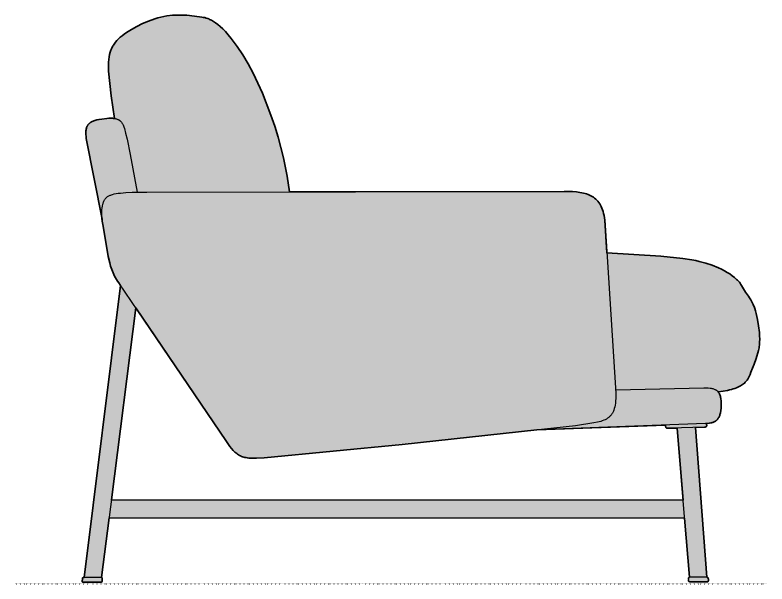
# Model space of a CAD drawing. Header units: millimetres. Extents: x 0 to 2367, y -1308 to 779.
# Drawn here: x 1337 to 2367, y 0 to 779 of the extents above; entities that cross this region are included whole.
import ezdxf

# ---------------------------------------------------------------- set-up
doc = ezdxf.new("R2010")
doc.units = ezdxf.units.MM
doc.linetypes.add('Dots', pattern=[1, 0, -1])
doc.layers.add('Blocks', color=7, linetype='Continuous')
doc.layers.add('Blocks$Fill', color=7, linetype='Continuous', true_color=0xffffff)
for name, color, linetype, lineweight, true_color in [('Blocks$Inner', 7, 'Continuous', 25, 0x007f00), ('Blocks$Outline', 7, 'Continuous', 35, 0xff3f3f), ('Groud', 7, 'Dots', 25, 0x243775)]:
    doc.layers.add(name, color=color, linetype=linetype, lineweight=lineweight, true_color=true_color)

# ---------------------------------------------------------------- blocks, each defined once
blk = doc.blocks.new('Lissoni Lounge Chair Side')
at = {"layer": 'Blocks$Fill'}
h = blk.add_hatch(color=256, dxfattribs=at)
h.paths.add_polyline_path([(810.3, 453.4), (884.1, 448.8), (914.2, 445.7), (926.7, 443.9), (932, 442.9), (936.9, 441.8), (945.9, 439.3), (954.7, 436.4), (963.3, 432.9), (967.4, 431), (971.4, 428.9), (975.2, 426.8), (978.7, 424.6), (982.1, 422.2), (985.2, 419.7), (988.1, 417.2), (989.4, 415.9), (990.6, 414.5), (991.8, 413.2), (992.9, 411.8), (993.9, 410.3), (994.8, 408.9), (1000.4, 399.8), (1004.3, 394.1), (1005.9, 391.8), (1007.5, 389.2), (1009.1, 386.3), (1010.9, 382.6), (1011.4, 381.5), (1011.9, 380.2), (1012.9, 377.4), (1013.9, 374.1), (1014.9, 370.5), (1016.7, 362.4), (1018.2, 353.5), (1019.3, 344.3), (1019.6, 339.8), (1019.7, 335.3), (1019.6, 331.1), (1019.4, 327), (1019.1, 325.1), (1018.9, 323.2), (1018.5, 321.4), (1018.1, 319.7), (1014.9, 308.8), (1012.1, 301.1), (1007.6, 290.1), (1006.5, 287), (1005.8, 285.2), (1005, 283.3), (1004.5, 282.3), (1003.9, 281.3), (1003.3, 280.3), (1002.6, 279.3), (1001.8, 278.3), (1000.9, 277.2), (999.9, 276.2), (998.8, 275.2), (997.6, 274.2), (996.3, 273.2), (994.9, 272.2), (993.4, 271.3), (991.7, 270.4), (989.9, 269.5), (987.9, 268.6), (985.8, 267.8), (983.5, 267.1), (981.1, 266.3), (978.5, 265.7), (975.7, 265.1), (969.5, 264.1), (962.6, 263.3), (962.7, 263.2), (963, 262.8), (963.3, 262.4), (963.6, 262), (963.9, 261.6), (964.2, 261.1), (964.4, 260.7), (964.7, 260.2), (965.1, 259.2), (965.5, 258.1), (965.9, 256.9), (966.2, 255.6), (966.4, 254.3), (966.6, 252.9), (966.8, 251.3), (966.9, 248.1), (966.9, 244.4), (966.7, 240.7), (966.4, 237.4), (965.9, 234.5), (965.6, 233.2), (965.3, 232), (964.9, 230.8), (964.5, 229.7), (964, 228.7), (963.5, 227.8), (963, 226.9), (962.5, 226.1), (962.2, 225.7), (961.8, 225.3), (961.5, 225), (961.2, 224.7), (960.9, 224.3), (960.5, 224), (960.2, 223.7), (959.8, 223.5), (959.1, 223), (958.3, 222.5), (957.4, 222.1), (956.6, 221.7), (955.6, 221.3), (954.7, 221), (953.7, 220.8), (952.7, 220.5), (950.5, 220.1), (948.1, 219.8), (946.7, 219.7), (947, 218.3), (947, 217.9), (947.1, 217.5), (947.1, 217.2), (947.1, 217), (947.1, 216.8), (947.1, 216.7), (947, 216.5), (947, 216.4), (947, 216.3), (946.9, 216.2), (946.9, 216.1), (946.9, 216.1), (946.8, 216), (946.8, 215.9), (946.8, 215.8), (946.7, 215.7), (946.7, 215.7), (946.6, 215.6), (946.5, 215.5), (946.5, 215.5), (946.4, 215.4), (946.3, 215.4), (946.2, 215.3), (946.2, 215.2), (946.1, 215.2), (946, 215.1), (945.9, 215.1), (945.8, 215), (945.7, 215), (945.5, 215), (945.4, 214.9), (945.2, 214.9), (944.9, 214.8), (944.6, 214.8), (944.2, 214.8), (943.9, 214.8), (931.8, 214.4), (947.4, 9.2), (947.8, 9.1), (947.9, 9), (948.1, 9), (948.3, 8.9), (948.4, 8.8), (948.5, 8.7), (948.6, 8.7), (948.7, 8.6), (948.8, 8.5), (948.8, 8.5), (948.9, 8.4), (948.9, 8.4), (948.9, 8.4), (949, 8.3), (949, 8.3), (949, 8.2), (949.1, 8.2), (949.1, 8.1), (949.1, 8.1), (949.2, 8), (949.2, 8), (949.2, 7.9), (949.2, 7.8), (949.3, 7.7), (949.3, 7.5), (949.3, 7.4), (949.3, 7.3), (949.3, 7.1), (949.4, 6.8), (949.4, 5.3), (949.4, 4.5), (949.3, 4.1), (949.3, 4), (949.3, 3.9), (949.3, 3.8), (949.3, 3.7), (949.2, 3.7), (949.2, 3.6), (949.2, 3.6), (949.2, 3.6), (949.2, 3.5), (949.1, 3.5), (949.1, 3.5), (949.1, 3.4), (949.1, 3.4), (949.1, 3.4), (949, 3.4), (949, 3.4), (949, 3.3), (948.9, 3.3), (948.9, 3.2), (948.8, 3.2), (948.8, 3.2), (948.7, 3.2), (948.7, 3.1), (948.6, 3.1), (948.5, 3.1), (948.5, 3.1), (948.3, 3), (948.1, 3), (947.9, 2.9), (947.7, 2.9), (947.2, 2.9), (944.3, 2.9), (925.2, 2.9), (924.8, 2.9), (924.3, 2.9), (924.1, 2.9), (924, 3), (923.8, 3), (923.6, 3.1), (923.5, 3.1), (923.3, 3.2), (923.2, 3.2), (923, 3.3), (923, 3.3), (922.9, 3.4), (922.9, 3.4), (922.8, 3.5), (922.7, 3.5), (922.7, 3.6), (922.6, 3.6), (922.6, 3.7), (922.6, 3.7), (922.5, 3.8), (922.5, 3.8), (922.4, 3.9), (922.4, 3.9), (922.4, 4), (922.3, 4.1), (922.2, 4.2), (922.2, 4.4), (922.1, 4.5), (922.1, 4.7), (922.1, 4.8), (922, 5), (922, 5.1), (922, 5.3), (922, 5.7), (921.9, 6), (922, 6.4), (922, 6.7), (922, 7.1), (922.1, 7.3), (922.1, 7.5), (922.1, 7.6), (922.2, 7.7), (922.2, 7.8), (922.3, 7.9), (922.3, 8), (922.4, 8.1), (922.4, 8.2), (922.5, 8.3), (922.5, 8.4), (922.6, 8.4), (922.7, 8.5), (922.7, 8.6), (922.8, 8.7), (922.9, 8.8), (923.1, 8.9), (923.2, 9), (923.5, 9.2), (916.9, 90.1), (128.8, 90.7), (118.4, 8.8), (118.5, 8.8), (118.6, 8.8), (118.7, 8.8), (118.7, 8.7), (118.8, 8.7), (118.8, 8.7), (118.9, 8.7), (118.9, 8.7), (119, 8.7), (119, 8.7), (119, 8.6), (119.1, 8.6), (119.1, 8.6), (119.2, 8.6), (119.2, 8.5), (119.2, 8.5), (119.2, 8.5), (119.3, 8.4), (119.3, 8.4), (119.3, 8.4), (119.3, 8.3), (119.4, 8.3), (119.4, 8.3), (119.4, 8.2), (119.4, 8.2), (119.4, 8.1), (119.4, 8), (119.5, 8), (119.5, 7.8), (119.5, 7.7), (119.5, 7.5), (119.5, 7), (119.5, 4.3), (119.4, 4), (119.4, 3.9), (119.4, 3.7), (119.4, 3.6), (119.3, 3.5), (119.3, 3.4), (119.3, 3.3), (119.2, 3.3), (119.2, 3.2), (119.2, 3.2), (119.1, 3.1), (119.1, 3.1), (119.1, 3), (119, 3), (119, 2.9), (118.9, 2.9), (118.9, 2.8), (118.8, 2.8), (118.8, 2.8), (118.7, 2.7), (118.7, 2.7), (118.6, 2.7), (118.6, 2.6), (118.5, 2.6), (118.4, 2.6), (118.4, 2.5), (118.2, 2.5), (118, 2.5), (117.9, 2.4), (117.7, 2.4), (117.5, 2.4), (117.2, 2.4), (117, 2.4), (94, 2.4), (93.6, 2.4), (93.2, 2.4), (93.1, 2.4), (92.9, 2.5), (92.8, 2.5), (92.8, 2.5), (92.7, 2.6), (92.6, 2.6), (92.6, 2.6), (92.5, 2.6), (92.5, 2.7), (92.4, 2.7), (92.4, 2.7), (92.4, 2.7), (92.3, 2.8), (92.3, 2.8), (92.3, 2.9), (92.2, 2.9), (92.2, 2.9), (92.2, 3), (92.2, 3), (92.1, 3.1), (92.1, 3.1), (92.1, 3.2), (92.1, 3.2), (92.1, 3.3), (92.1, 3.4), (92, 3.5), (92, 3.6), (92, 3.8), (92, 3.9), (92, 4.3), (92.1, 4.6), (92.3, 7.5), (92.4, 7.8), (92.4, 7.9), (92.4, 8), (92.5, 8), (92.5, 8.1), (92.5, 8.1), (92.5, 8.2), (92.5, 8.2), (92.6, 8.3), (92.6, 8.3), (92.6, 8.3), (92.6, 8.4), (92.7, 8.4), (92.7, 8.4), (92.7, 8.5), (92.8, 8.5), (92.8, 8.5), (92.9, 8.6), (92.9, 8.6), (93, 8.6), (93, 8.6), (93.1, 8.6), (93.1, 8.7), (93.2, 8.7), (93.4, 8.7), (93.5, 8.7), (93.7, 8.7), (94, 8.8), (94.5, 8.8), (144.5, 408.8), (140.5, 414.7), (139, 417), (136.4, 421.6), (134.3, 426.1), (132.4, 430.7), (130.9, 435.1), (129.6, 439.6), (127.6, 448.4), (120.6, 490.1), (119.4, 497.1), (119.2, 499.6), (97.5, 609.9), (97.2, 612.9), (96.9, 615.7), (96.9, 618.3), (97, 619.6), (97.1, 620.8), (97.2, 621.9), (97.4, 623), (97.7, 624.1), (98, 625.1), (98.4, 626.1), (98.6, 626.5), (98.8, 627), (99.1, 627.4), (99.3, 627.9), (99.6, 628.3), (99.9, 628.7), (100.2, 629.1), (100.5, 629.5), (100.8, 629.9), (101.2, 630.2), (101.6, 630.6), (101.9, 631), (102.3, 631.3), (102.8, 631.6), (103.7, 632.3), (104.6, 632.9), (105.7, 633.4), (106.8, 634), (108, 634.4), (109.3, 634.9), (110.6, 635.3), (112.1, 635.7), (115.2, 636.3), (118.7, 636.8), (125.5, 637.6), (128.5, 637.8), (131.2, 637.9), (133.7, 637.8), (134.9, 637.7), (136, 637.6), (136.2, 637.6), (131.7, 668.6), (128.2, 702.2), (128, 706.6), (127.9, 710.7), (128.1, 714.6), (128.4, 718.3), (128.8, 721.8), (129.5, 725.1), (130.3, 728.3), (130.8, 729.8), (131.4, 731.3), (132, 732.7), (132.6, 734.1), (133.3, 735.5), (134, 736.8), (134.8, 738.1), (135.6, 739.4), (136.5, 740.6), (137.4, 741.9), (139.4, 744.2), (141.7, 746.5), (144.1, 748.8), (146.7, 750.9), (149.5, 753.1), (152.6, 755.2), (159.4, 759.5), (166.8, 763.6), (174.7, 767.4), (183, 770.9), (191.4, 773.9), (195.6, 775.2), (199.7, 776.3), (203.8, 777.2), (207.9, 777.9), (215.6, 778.8), (222.7, 779.2), (229.2, 779.2), (235.1, 778.8), (252.6, 776.6), (256, 776.2), (257.8, 775.9), (259.8, 775.6), (261.9, 775), (264.1, 774.3), (265.3, 773.8), (266.5, 773.3), (267.7, 772.7), (269, 772.1), (271.7, 770.5), (274.6, 768.6), (277.7, 766.3), (280.9, 763.5), (284.4, 760.2), (288.1, 756.5), (292, 752.1), (296.1, 747.2), (304.3, 736.3), (311.9, 724.7), (319.2, 712.5), (326, 699.6), (338.7, 672), (350.5, 642.1), (355.8, 626.8), (360.4, 611.9), (367.5, 583.7), (372.5, 558.4), (375.8, 537), (763.4, 537.4), (768.6, 537), (773.6, 536.3), (776, 535.9), (778.2, 535.4), (780.5, 534.9), (782.6, 534.2), (784.6, 533.5), (786.6, 532.7), (788.5, 531.8), (790.3, 530.8), (792, 529.7), (793.7, 528.5), (795.2, 527.2), (796.7, 525.8), (798.1, 524.2), (799.4, 522.6), (800.6, 520.8), (801.7, 518.9), (802.7, 516.9), (803.7, 514.7), (804.5, 512.3), (805.3, 509.9), (806, 507.2), (806.5, 504.5), (807, 501.5), (807.4, 498.4)], flags=0)
h.paths.add_polyline_path([(714.5, 211), (341.3, 172.9), (330.7, 172.2), (326.1, 172.1), (322, 172.3), (320.1, 172.5), (318.2, 172.7), (316.5, 173), (314.8, 173.4), (313.2, 173.8), (311.7, 174.3), (310.2, 174.8), (308.8, 175.4), (307.4, 176.1), (306.1, 176.8), (304.8, 177.7), (303.6, 178.5), (302.4, 179.5), (301.2, 180.5), (300, 181.6), (298.9, 182.8), (296.6, 185.4), (294.3, 188.4), (289.5, 195.2), (165.4, 378.1), (131.9, 115), (914.9, 114.7), (906.8, 213.6), (893.9, 213.2), (893.4, 213.3), (893.1, 213.3), (892.9, 213.3), (892.7, 213.4), (892.5, 213.4), (892.4, 213.5), (892.3, 213.5), (892.2, 213.5), (892.1, 213.6), (892, 213.6), (891.9, 213.7), (891.9, 213.7), (891.8, 213.8), (891.7, 213.8), (891.6, 213.9), (891.6, 214), (891.5, 214), (891.5, 214.1), (891.4, 214.2), (891.3, 214.3), (891.3, 214.4), (891.2, 214.5), (891.2, 214.5), (891.1, 214.7), (891.1, 214.8), (891, 215), (891, 215.2), (890.9, 215.5), (890.9, 215.8), (890.8, 216.2), (890.8, 216.5), (890.8, 217.5)], flags=0)
at = {"layer": 'Blocks$Inner'}
for p, q in [((119.2, 499.6), (97.5, 609.9)), ((157.6, 588.2), (167.1, 536.4)), ((810.3, 453.4), (884.1, 448.8)), ((890.8, 216.5), (890.8, 217.5)), ((946.7, 219.7), (946.9, 218.8)), ((923.5, 9.2), (906.8, 213.6))]:
    blk.add_line(p, q, dxfattribs=at)
for points in [[(136.2, 637.6), (131.7, 668.6), (128.2, 702.2), (128, 706.6), (127.9, 710.7), (128.1, 714.6), (128.4, 718.3), (128.8, 721.8), (129.5, 725.1), (130.3, 728.3), (130.8, 729.8), (131.4, 731.3), (132, 732.7), (132.6, 734.1), (133.3, 735.5), (134, 736.8), (134.8, 738.1), (135.6, 739.4), (136.5, 740.6), (137.4, 741.9), (139.4, 744.2), (141.7, 746.5), (144.1, 748.8), (146.7, 750.9), (149.5, 753.1), (152.6, 755.2), (159.4, 759.5), (166.8, 763.6), (174.7, 767.4), (183, 770.9), (191.4, 773.9), (195.6, 775.2), (199.7, 776.3), (203.8, 777.2), (207.9, 777.9), (215.6, 778.8), (222.7, 779.2), (229.2, 779.2), (235.1, 778.8), (252.6, 776.6), (256, 776.2), (257.8, 775.9), (259.8, 775.6), (261.9, 775), (264.1, 774.3), (265.3, 773.8), (266.5, 773.3), (267.7, 772.7), (269, 772.1), (271.7, 770.5), (274.6, 768.6), (277.7, 766.3), (280.9, 763.5), (284.4, 760.2), (288.1, 756.5), (292, 752.1), (296.1, 747.2), (304.3, 736.3), (311.9, 724.7), (319.2, 712.5), (326, 699.6), (338.7, 672), (350.5, 642.1), (355.8, 626.8), (360.4, 611.9), (367.5, 583.7), (372.5, 558.4), (375.8, 537)], [(97.5, 609.9), (97.2, 612.9), (96.9, 615.7), (96.9, 618.3), (97, 619.6), (97.1, 620.8), (97.2, 621.9), (97.4, 623), (97.7, 624.1), (98, 625.1), (98.4, 626.1), (98.6, 626.5), (98.8, 627), (99.1, 627.4), (99.3, 627.9), (99.6, 628.3), (99.9, 628.7), (100.2, 629.1), (100.5, 629.5), (100.8, 629.9), (101.2, 630.2), (101.6, 630.6), (101.9, 631), (102.3, 631.3), (102.8, 631.6), (103.7, 632.3), (104.6, 632.9), (105.7, 633.4), (106.8, 634), (108, 634.4), (109.3, 634.9), (110.6, 635.3), (112.1, 635.7), (115.2, 636.3), (118.7, 636.8), (125.5, 637.6), (128.5, 637.8), (131.2, 637.9), (133.7, 637.8), (134.9, 637.7), (136, 637.6), (137.1, 637.4), (138.1, 637.2), (139, 637), (139.9, 636.7), (140.8, 636.3), (141.2, 636.1), (141.6, 635.9), (142, 635.7), (142.4, 635.5), (142.8, 635.2), (143.2, 634.9), (143.5, 634.7), (143.9, 634.4), (144.2, 634.1), (144.6, 633.7), (144.9, 633.4), (145.2, 633), (145.8, 632.3), (146.4, 631.4), (146.9, 630.6), (147.5, 629.6), (148, 628.6), (148.4, 627.5), (148.9, 626.3), (149.7, 623.7), (151.5, 617.2), (153.4, 609), (157.6, 588.2)], [(884.1, 448.8), (914.2, 445.7), (926.7, 443.9), (932, 442.9), (936.9, 441.8), (945.9, 439.3), (954.7, 436.4), (963.3, 432.9), (967.4, 431), (971.4, 428.9), (975.2, 426.8), (978.7, 424.6), (982.1, 422.2), (985.2, 419.7), (988.1, 417.2), (989.4, 415.9), (990.6, 414.5), (991.8, 413.2), (992.9, 411.8), (993.9, 410.3), (994.8, 408.9), (1000.4, 399.8), (1004.3, 394.1), (1005.9, 391.8), (1007.5, 389.2), (1009.1, 386.3), (1010.9, 382.6), (1011.4, 381.5), (1011.9, 380.2), (1012.9, 377.4), (1013.9, 374.1), (1014.9, 370.5), (1016.7, 362.4), (1018.2, 353.5), (1019.3, 344.3), (1019.6, 339.8), (1019.7, 335.3), (1019.6, 331.1), (1019.4, 327), (1019.1, 325.1), (1018.9, 323.2), (1018.5, 321.4), (1018.1, 319.7), (1014.9, 308.8), (1012.1, 301.1), (1007.6, 290.1), (1006.5, 287), (1005.8, 285.2), (1005, 283.3), (1004.5, 282.3), (1003.9, 281.3), (1003.3, 280.3), (1002.6, 279.3), (1001.8, 278.3), (1000.9, 277.2), (999.9, 276.2), (998.8, 275.2), (997.6, 274.2), (996.3, 273.2), (994.9, 272.2), (993.4, 271.3), (991.7, 270.4), (989.9, 269.5), (987.9, 268.6), (985.8, 267.8), (983.5, 267.1), (981.1, 266.3), (978.5, 265.7), (975.7, 265.1), (969.5, 264.1), (962.6, 263.3)], [(165.4, 378.3), (118.4, 8.8), (94.5, 8.8), (144.5, 408.9)], [(822.8, 266.1), (943.4, 268.5), (946.5, 268.5), (949.3, 268.4), (951.9, 268.1), (953.1, 268), (954.2, 267.7), (955.3, 267.5), (956.4, 267.2), (957.4, 266.8), (958.4, 266.4), (958.8, 266.2), (959.3, 266), (959.7, 265.7), (960.1, 265.4), (960.5, 265.2), (960.9, 264.9), (961.3, 264.6), (961.7, 264.3), (962, 263.9), (962.4, 263.6), (962.7, 263.2), (963, 262.8), (963.3, 262.4), (963.6, 262), (963.9, 261.6), (964.2, 261.1), (964.4, 260.7), (964.7, 260.2), (965.1, 259.2), (965.5, 258.1), (965.9, 256.9), (966.2, 255.6), (966.4, 254.3), (966.6, 252.9), (966.8, 251.3), (966.9, 248.1), (966.9, 244.4), (966.7, 240.7), (966.4, 237.4), (965.9, 234.5), (965.6, 233.2), (965.3, 232), (964.9, 230.8), (964.5, 229.7), (964, 228.7), (963.5, 227.8), (963, 226.9), (962.5, 226.1), (962.2, 225.7), (961.8, 225.3), (961.5, 225), (961.2, 224.7), (960.9, 224.3), (960.5, 224), (960.2, 223.7), (959.8, 223.5), (959.1, 223), (958.3, 222.5), (957.4, 222.1), (956.6, 221.7), (955.6, 221.3), (954.7, 221), (953.7, 220.8), (952.7, 220.5), (950.5, 220.1), (948.1, 219.8), (945.6, 219.6), (714.5, 211)], [(946.9, 218.8), (947, 218.3), (947, 217.9), (947.1, 217.5), (947.1, 217.2), (947.1, 217), (947.1, 216.8), (947.1, 216.7), (947, 216.5), (947, 216.4), (947, 216.3), (946.9, 216.2), (946.9, 216.1), (946.9, 216.1), (946.8, 216), (946.8, 215.9), (946.8, 215.8), (946.7, 215.7), (946.7, 215.7), (946.6, 215.6), (946.5, 215.5), (946.5, 215.5), (946.4, 215.4), (946.3, 215.4), (946.2, 215.3), (946.2, 215.2), (946.1, 215.2), (946, 215.1), (945.9, 215.1), (945.8, 215), (945.7, 215), (945.5, 215), (945.4, 214.9), (945.2, 214.9), (944.9, 214.8), (944.6, 214.8), (944.2, 214.8), (943.9, 214.8), (896.7, 213.2), (893.9, 213.2), (893.4, 213.3), (893.1, 213.3), (892.9, 213.3), (892.7, 213.4), (892.5, 213.4), (892.4, 213.5), (892.3, 213.5), (892.2, 213.5), (892.1, 213.6), (892, 213.6), (891.9, 213.7), (891.9, 213.7), (891.8, 213.8), (891.7, 213.8), (891.6, 213.9), (891.6, 214), (891.5, 214), (891.5, 214.1), (891.4, 214.2), (891.3, 214.3), (891.3, 214.4), (891.2, 214.5), (891.2, 214.5), (891.1, 214.7), (891.1, 214.8), (891, 215), (891, 215.2), (890.9, 215.5), (890.9, 215.8), (890.8, 216.2), (890.8, 216.5)], [(931.8, 214.4), (947.4, 9.2), (923.5, 9.2)], [(131.9, 115), (914.9, 114.7)], [(916.9, 90.1), (128.8, 90.7)], [(118.4, 8.8), (118.5, 8.8), (118.6, 8.8), (118.7, 8.8), (118.7, 8.7), (118.8, 8.7), (118.8, 8.7), (118.9, 8.7), (118.9, 8.7), (119, 8.7), (119, 8.7), (119, 8.6), (119.1, 8.6), (119.1, 8.6), (119.2, 8.6), (119.2, 8.5), (119.2, 8.5), (119.2, 8.5), (119.3, 8.4), (119.3, 8.4), (119.3, 8.4), (119.3, 8.3), (119.4, 8.3), (119.4, 8.3), (119.4, 8.2), (119.4, 8.2), (119.4, 8.1), (119.4, 8), (119.5, 8), (119.5, 7.8), (119.5, 7.7), (119.5, 7.5), (119.5, 7), (119.5, 5.6), (119.5, 4.3), (119.4, 4), (119.4, 3.9), (119.4, 3.7), (119.4, 3.6), (119.3, 3.5), (119.3, 3.4), (119.3, 3.3), (119.2, 3.3), (119.2, 3.2), (119.2, 3.2), (119.1, 3.1), (119.1, 3.1), (119.1, 3), (119, 3), (119, 2.9), (118.9, 2.9), (118.9, 2.8), (118.8, 2.8), (118.8, 2.8), (118.7, 2.7), (118.7, 2.7), (118.6, 2.7), (118.6, 2.6), (118.5, 2.6), (118.4, 2.6), (118.4, 2.5), (118.2, 2.5), (118, 2.5), (117.9, 2.4), (117.7, 2.4), (117.5, 2.4), (117.2, 2.4), (117, 2.4), (94.5, 2.4), (94, 2.4), (93.6, 2.4), (93.2, 2.4), (93.1, 2.4), (92.9, 2.5), (92.8, 2.5), (92.8, 2.5), (92.7, 2.6), (92.6, 2.6), (92.6, 2.6), (92.5, 2.6), (92.5, 2.7), (92.4, 2.7), (92.4, 2.7), (92.4, 2.7), (92.3, 2.8), (92.3, 2.8), (92.3, 2.9), (92.2, 2.9), (92.2, 2.9), (92.2, 3), (92.2, 3), (92.1, 3.1), (92.1, 3.1), (92.1, 3.2), (92.1, 3.2), (92.1, 3.3), (92.1, 3.4), (92, 3.5), (92, 3.6), (92, 3.8), (92, 3.9), (92, 4.3), (92.1, 4.6), (92.2, 5.6), (92.3, 7.2), (92.3, 7.5), (92.4, 7.8), (92.4, 7.9), (92.4, 8), (92.5, 8), (92.5, 8.1), (92.5, 8.1), (92.5, 8.2), (92.5, 8.2), (92.6, 8.3), (92.6, 8.3), (92.6, 8.3), (92.6, 8.4), (92.7, 8.4), (92.7, 8.4), (92.7, 8.5), (92.8, 8.5), (92.8, 8.5), (92.9, 8.6), (92.9, 8.6), (93, 8.6), (93, 8.6), (93.1, 8.6), (93.1, 8.7), (93.2, 8.7), (93.4, 8.7), (93.5, 8.7), (93.7, 8.7), (94, 8.8), (94.5, 8.8)], [(947.4, 9.2), (947.8, 9.1), (947.9, 9), (948.1, 9), (948.3, 8.9), (948.4, 8.8), (948.5, 8.7), (948.6, 8.7), (948.7, 8.6), (948.8, 8.5), (948.8, 8.5), (948.9, 8.4), (948.9, 8.4), (948.9, 8.4), (949, 8.3), (949, 8.3), (949, 8.2), (949.1, 8.2), (949.1, 8.1), (949.1, 8.1), (949.2, 8), (949.2, 8), (949.2, 7.9), (949.2, 7.8), (949.3, 7.7), (949.3, 7.5), (949.3, 7.4), (949.3, 7.3), (949.3, 7.1), (949.4, 6.8), (949.4, 5.3), (949.4, 4.5), (949.3, 4.1), (949.3, 4), (949.3, 3.9), (949.3, 3.8), (949.3, 3.7), (949.2, 3.7), (949.2, 3.6), (949.2, 3.6), (949.2, 3.6), (949.2, 3.5), (949.1, 3.5), (949.1, 3.5), (949.1, 3.4), (949.1, 3.4), (949.1, 3.4), (949, 3.4), (949, 3.4), (949, 3.3), (948.9, 3.3), (948.9, 3.2), (948.8, 3.2), (948.8, 3.2), (948.7, 3.2), (948.7, 3.1), (948.6, 3.1), (948.5, 3.1), (948.5, 3.1), (948.3, 3), (948.1, 3), (947.9, 2.9), (947.7, 2.9), (947.2, 2.9), (944.3, 2.9), (925.2, 2.9), (924.8, 2.9), (924.3, 2.9), (924.1, 2.9), (924, 3), (923.8, 3), (923.6, 3.1), (923.5, 3.1), (923.3, 3.2), (923.2, 3.2), (923, 3.3), (923, 3.3), (922.9, 3.4), (922.9, 3.4), (922.8, 3.5), (922.7, 3.5), (922.7, 3.6), (922.6, 3.6), (922.6, 3.7), (922.6, 3.7), (922.5, 3.8), (922.5, 3.8), (922.4, 3.9), (922.4, 3.9), (922.4, 4), (922.3, 4.1), (922.2, 4.2), (922.2, 4.4), (922.1, 4.5), (922.1, 4.7), (922.1, 4.8), (922, 5), (922, 5.1), (922, 5.3), (922, 5.7), (921.9, 6), (922, 6.4), (922, 6.7), (922, 7.1), (922.1, 7.3), (922.1, 7.5), (922.1, 7.6), (922.2, 7.7), (922.2, 7.8), (922.3, 7.9), (922.3, 8), (922.4, 8.1), (922.4, 8.2), (922.5, 8.3), (922.5, 8.4), (922.6, 8.4), (922.7, 8.5), (922.7, 8.6), (922.8, 8.7), (922.9, 8.8), (923.1, 8.9), (923.2, 9), (923.5, 9.2)]]:
    blk.add_lwpolyline(points, dxfattribs=at)
blk.add_lwpolyline([(120.6, 490.1), (119.4, 497.1), (119.1, 500.4), (118.8, 503.7), (118.7, 506.7), (118.8, 509.7), (118.9, 512.5), (119.2, 515.1), (119.6, 517.6), (120.2, 520), (120.5, 521.1), (120.8, 522.1), (121.2, 523.1), (121.6, 524.1), (122.1, 525), (122.5, 525.9), (123, 526.7), (123.6, 527.4), (124.2, 528.2), (124.8, 528.8), (125.4, 529.4), (125.7, 529.7), (126.1, 530), (126.8, 530.5), (127.5, 531), (128.3, 531.5), (129.2, 531.9), (130.2, 532.3), (131.2, 532.7), (132.2, 533.1), (133.4, 533.4), (135.8, 534.1), (138.5, 534.6), (141.4, 535.1), (144.6, 535.4), (151.9, 536), (160.3, 536.4), (180.7, 536.6), (751.9, 537.7), (763.4, 537.4), (768.6, 537), (773.6, 536.3), (776, 535.9), (778.2, 535.4), (780.5, 534.9), (782.6, 534.2), (784.6, 533.5), (786.6, 532.7), (788.5, 531.8), (790.3, 530.8), (792, 529.7), (793.7, 528.5), (795.2, 527.2), (796.7, 525.8), (798.1, 524.2), (799.4, 522.6), (800.6, 520.8), (801.7, 518.9), (802.7, 516.9), (803.7, 514.7), (804.5, 512.3), (805.3, 509.9), (806, 507.2), (806.5, 504.5), (807, 501.5), (807.4, 498.4), (822.8, 261.3), (822.7, 254.1), (822.4, 250.8), (822.1, 247.8), (821.7, 245), (821.2, 242.5), (820.5, 240.1), (819.8, 237.9), (819.4, 236.8), (818.9, 235.9), (818.5, 234.9), (818, 234), (817.4, 233.1), (816.9, 232.3), (816.3, 231.5), (815.7, 230.8), (815.1, 230.1), (814.4, 229.4), (813.7, 228.7), (813, 228.1), (812.3, 227.5), (811.5, 227), (810.7, 226.4), (809.8, 225.9), (809, 225.4), (808.1, 225), (806.2, 224.2), (804.2, 223.4), (802.1, 222.7), (799.9, 222.1), (797.5, 221.5), (792.5, 220.5), (767.3, 216.7), (529.9, 190.9), (341.3, 172.9), (330.7, 172.2), (326.1, 172.1), (322, 172.3), (320.1, 172.5), (318.2, 172.7), (316.5, 173), (314.8, 173.4), (313.2, 173.8), (311.7, 174.3), (310.2, 174.8), (308.8, 175.4), (307.4, 176.1), (306.1, 176.8), (304.8, 177.7), (303.6, 178.5), (302.4, 179.5), (301.2, 180.5), (300, 181.6), (298.9, 182.8), (296.6, 185.4), (294.3, 188.4), (289.5, 195.2), (142.1, 412.4), (140.5, 414.7), (139, 417), (136.4, 421.6), (134.3, 426.1), (132.4, 430.7), (130.9, 435.1), (129.6, 439.6), (127.6, 448.4)], close=True, dxfattribs=at)
at = {"layer": 'Blocks$Outline'}
for points in [[(136.2, 637.6), (131.7, 668.6), (128.2, 702.2), (128, 706.6), (127.9, 710.7), (128.1, 714.6), (128.4, 718.3), (128.8, 721.8), (129.5, 725.1), (130.3, 728.3), (130.8, 729.8), (131.4, 731.3), (132, 732.7), (132.6, 734.1), (133.3, 735.5), (134, 736.8), (134.8, 738.1), (135.6, 739.4), (136.5, 740.6), (137.4, 741.9), (139.4, 744.2), (141.7, 746.5), (144.1, 748.8), (146.7, 750.9), (149.5, 753.1), (152.6, 755.2), (159.4, 759.5), (166.8, 763.6), (174.7, 767.4), (183, 770.9), (191.4, 773.9), (195.6, 775.2), (199.7, 776.3), (203.8, 777.2), (207.9, 777.9), (215.6, 778.8), (222.7, 779.2), (229.2, 779.2), (235.1, 778.8), (252.6, 776.6), (256, 776.2), (257.8, 775.9), (259.8, 775.6), (261.9, 775), (264.1, 774.3), (265.3, 773.8), (266.5, 773.3), (267.7, 772.7), (269, 772.1), (271.7, 770.5), (274.6, 768.6), (277.7, 766.3), (280.9, 763.5), (284.4, 760.2), (288.1, 756.5), (292, 752.1), (296.1, 747.2), (304.3, 736.3), (311.9, 724.7), (319.2, 712.5), (326, 699.6), (338.7, 672), (350.5, 642.1), (355.8, 626.8), (360.4, 611.9), (367.5, 583.7), (372.5, 558.4), (375.8, 537)], [(119.2, 499.6), (97.5, 609.9), (97.2, 612.9), (96.9, 615.7), (96.9, 618.3), (97, 619.6), (97.1, 620.8), (97.2, 621.9), (97.4, 623), (97.7, 624.1), (98, 625.1), (98.4, 626.1), (98.6, 626.5), (98.8, 627), (99.1, 627.4), (99.3, 627.9), (99.6, 628.3), (99.9, 628.7), (100.2, 629.1), (100.5, 629.5), (100.8, 629.9), (101.2, 630.2), (101.6, 630.6), (101.9, 631), (102.3, 631.3), (102.8, 631.6), (103.7, 632.3), (104.6, 632.9), (105.7, 633.4), (106.8, 634), (108, 634.4), (109.3, 634.9), (110.6, 635.3), (112.1, 635.7), (115.2, 636.3), (118.7, 636.8), (125.5, 637.6), (128.5, 637.8), (131.2, 637.9), (133.7, 637.8), (134.9, 637.7), (136, 637.6), (136.2, 637.6)], [(375.8, 537), (751.9, 537.7), (763.4, 537.4), (768.6, 537), (773.6, 536.3), (776, 535.9), (778.2, 535.4), (780.5, 534.9), (782.6, 534.2), (784.6, 533.5), (786.6, 532.7), (788.5, 531.8), (790.3, 530.8), (792, 529.7), (793.7, 528.5), (795.2, 527.2), (796.7, 525.8), (798.1, 524.2), (799.4, 522.6), (800.6, 520.8), (801.7, 518.9), (802.7, 516.9), (803.7, 514.7), (804.5, 512.3), (805.3, 509.9), (806, 507.2), (806.5, 504.5), (807, 501.5), (807.4, 498.4), (810.3, 453.4)], [(120.6, 490.1), (119.4, 497.1), (119.2, 499.6)], [(144.5, 408.8), (142.1, 412.4), (140.5, 414.7), (139, 417), (136.4, 421.6), (134.3, 426.1), (132.4, 430.7), (130.9, 435.1), (129.6, 439.6), (127.6, 448.4), (120.6, 490.1)], [(810.3, 453.4), (884.1, 448.8), (914.2, 445.7), (926.7, 443.9), (932, 442.9), (936.9, 441.8), (945.9, 439.3), (954.7, 436.4), (963.3, 432.9), (967.4, 431), (971.4, 428.9), (975.2, 426.8), (978.7, 424.6), (982.1, 422.2), (985.2, 419.7), (988.1, 417.2), (989.4, 415.9), (990.6, 414.5), (991.8, 413.2), (992.9, 411.8), (993.9, 410.3), (994.8, 408.9), (1000.4, 399.8), (1004.3, 394.1), (1005.9, 391.8), (1007.5, 389.2), (1009.1, 386.3), (1010.9, 382.6), (1011.4, 381.5), (1011.9, 380.2), (1012.9, 377.4), (1013.9, 374.1), (1014.9, 370.5), (1016.7, 362.4), (1018.2, 353.5), (1019.3, 344.3), (1019.6, 339.8), (1019.7, 335.3), (1019.6, 331.1), (1019.4, 327), (1019.1, 325.1), (1018.9, 323.2), (1018.5, 321.4), (1018.1, 319.7), (1014.9, 308.8), (1012.1, 301.1), (1007.6, 290.1), (1006.5, 287), (1005.8, 285.2), (1005, 283.3), (1004.5, 282.3), (1003.9, 281.3), (1003.3, 280.3), (1002.6, 279.3), (1001.8, 278.3), (1000.9, 277.2), (999.9, 276.2), (998.8, 275.2), (997.6, 274.2), (996.3, 273.2), (994.9, 272.2), (993.4, 271.3), (991.7, 270.4), (989.9, 269.5), (987.9, 268.6), (985.8, 267.8), (983.5, 267.1), (981.1, 266.3), (978.5, 265.7), (975.7, 265.1), (969.5, 264.1), (962.6, 263.3)], [(94.5, 8.8), (144.5, 408.8)], [(165.4, 378.1), (131.9, 115)], [(714.5, 211), (529.9, 190.9), (341.3, 172.9), (330.7, 172.2), (326.1, 172.1), (322, 172.3), (320.1, 172.5), (318.2, 172.7), (316.5, 173), (314.8, 173.4), (313.2, 173.8), (311.7, 174.3), (310.2, 174.8), (308.8, 175.4), (307.4, 176.1), (306.1, 176.8), (304.8, 177.7), (303.6, 178.5), (302.4, 179.5), (301.2, 180.5), (300, 181.6), (298.9, 182.8), (296.6, 185.4), (294.3, 188.4), (289.5, 195.2), (165.4, 378.1)], [(962.6, 263.3), (962.7, 263.2), (963, 262.8), (963.3, 262.4), (963.6, 262), (963.9, 261.6), (964.2, 261.1), (964.4, 260.7), (964.7, 260.2), (965.1, 259.2), (965.5, 258.1), (965.9, 256.9), (966.2, 255.6), (966.4, 254.3), (966.6, 252.9), (966.8, 251.3), (966.9, 248.1), (966.9, 244.4), (966.7, 240.7), (966.4, 237.4), (965.9, 234.5), (965.6, 233.2), (965.3, 232), (964.9, 230.8), (964.5, 229.7), (964, 228.7), (963.5, 227.8), (963, 226.9), (962.5, 226.1), (962.2, 225.7), (961.8, 225.3), (961.5, 225), (961.2, 224.7), (960.9, 224.3), (960.5, 224), (960.2, 223.7), (959.8, 223.5), (959.1, 223), (958.3, 222.5), (957.4, 222.1), (956.6, 221.7), (955.6, 221.3), (954.7, 221), (953.7, 220.8), (952.7, 220.5), (950.5, 220.1), (948.1, 219.8), (946.7, 219.7)], [(890.8, 217.5), (714.5, 211)], [(906.8, 213.6), (896.7, 213.2), (893.9, 213.2), (893.4, 213.3), (893.1, 213.3), (892.9, 213.3), (892.7, 213.4), (892.5, 213.4), (892.4, 213.5), (892.3, 213.5), (892.2, 213.5), (892.1, 213.6), (892, 213.6), (891.9, 213.7), (891.9, 213.7), (891.8, 213.8), (891.7, 213.8), (891.6, 213.9), (891.6, 214), (891.5, 214), (891.5, 214.1), (891.4, 214.2), (891.3, 214.3), (891.3, 214.4), (891.2, 214.5), (891.2, 214.5), (891.1, 214.7), (891.1, 214.8), (891, 215), (891, 215.2), (890.9, 215.5), (890.9, 215.8), (890.8, 216.2), (890.8, 216.5), (890.8, 217.5)], [(946.7, 219.7), (946.9, 218.8), (947, 218.3), (947, 217.9), (947.1, 217.5), (947.1, 217.2), (947.1, 217), (947.1, 216.8), (947.1, 216.7), (947, 216.5), (947, 216.4), (947, 216.3), (946.9, 216.2), (946.9, 216.1), (946.9, 216.1), (946.8, 216), (946.8, 215.9), (946.8, 215.8), (946.7, 215.7), (946.7, 215.7), (946.6, 215.6), (946.5, 215.5), (946.5, 215.5), (946.4, 215.4), (946.3, 215.4), (946.2, 215.3), (946.2, 215.2), (946.1, 215.2), (946, 215.1), (945.9, 215.1), (945.8, 215), (945.7, 215), (945.5, 215), (945.4, 214.9), (945.2, 214.9), (944.9, 214.8), (944.6, 214.8), (944.2, 214.8), (943.9, 214.8), (931.8, 214.4)], [(914.9, 114.7), (906.8, 213.6)], [(931.8, 214.4), (947.4, 9.2)], [(131.9, 115), (914.9, 114.7)], [(128.8, 90.7), (118.4, 8.8)], [(916.9, 90.1), (128.8, 90.7)], [(923.5, 9.2), (916.9, 90.1)], [(118.4, 8.8), (118.5, 8.8), (118.6, 8.8), (118.7, 8.8), (118.7, 8.7), (118.8, 8.7), (118.8, 8.7), (118.9, 8.7), (118.9, 8.7), (119, 8.7), (119, 8.7), (119, 8.6), (119.1, 8.6), (119.1, 8.6), (119.2, 8.6), (119.2, 8.5), (119.2, 8.5), (119.2, 8.5), (119.3, 8.4), (119.3, 8.4), (119.3, 8.4), (119.3, 8.3), (119.4, 8.3), (119.4, 8.3), (119.4, 8.2), (119.4, 8.2), (119.4, 8.1), (119.4, 8), (119.5, 8), (119.5, 7.8), (119.5, 7.7), (119.5, 7.5), (119.5, 7), (119.5, 5.6), (119.5, 4.3), (119.4, 4), (119.4, 3.9), (119.4, 3.7), (119.4, 3.6), (119.3, 3.5), (119.3, 3.4), (119.3, 3.3), (119.2, 3.3), (119.2, 3.2), (119.2, 3.2), (119.1, 3.1), (119.1, 3.1), (119.1, 3), (119, 3), (119, 2.9), (118.9, 2.9), (118.9, 2.8), (118.8, 2.8), (118.8, 2.8), (118.7, 2.7), (118.7, 2.7), (118.6, 2.7), (118.6, 2.6), (118.5, 2.6), (118.4, 2.6), (118.4, 2.5), (118.2, 2.5), (118, 2.5), (117.9, 2.4), (117.7, 2.4), (117.5, 2.4), (117.2, 2.4), (117, 2.4), (94.5, 2.4), (94, 2.4), (93.6, 2.4), (93.2, 2.4), (93.1, 2.4), (92.9, 2.5), (92.8, 2.5), (92.8, 2.5), (92.7, 2.6), (92.6, 2.6), (92.6, 2.6), (92.5, 2.6), (92.5, 2.7), (92.4, 2.7), (92.4, 2.7), (92.4, 2.7), (92.3, 2.8), (92.3, 2.8), (92.3, 2.9), (92.2, 2.9), (92.2, 2.9), (92.2, 3), (92.2, 3), (92.1, 3.1), (92.1, 3.1), (92.1, 3.2), (92.1, 3.2), (92.1, 3.3), (92.1, 3.4), (92, 3.5), (92, 3.6), (92, 3.8), (92, 3.9), (92, 4.3), (92.1, 4.6), (92.2, 5.6), (92.3, 7.2), (92.3, 7.5), (92.4, 7.8), (92.4, 7.9), (92.4, 8), (92.5, 8), (92.5, 8.1), (92.5, 8.1), (92.5, 8.2), (92.5, 8.2), (92.6, 8.3), (92.6, 8.3), (92.6, 8.3), (92.6, 8.4), (92.7, 8.4), (92.7, 8.4), (92.7, 8.5), (92.8, 8.5), (92.8, 8.5), (92.9, 8.6), (92.9, 8.6), (93, 8.6), (93, 8.6), (93.1, 8.6), (93.1, 8.7), (93.2, 8.7), (93.4, 8.7), (93.5, 8.7), (93.7, 8.7), (94, 8.8), (94.5, 8.8)], [(947.4, 9.2), (947.8, 9.1), (947.9, 9), (948.1, 9), (948.3, 8.9), (948.4, 8.8), (948.5, 8.7), (948.6, 8.7), (948.7, 8.6), (948.8, 8.5), (948.8, 8.5), (948.9, 8.4), (948.9, 8.4), (948.9, 8.4), (949, 8.3), (949, 8.3), (949, 8.2), (949.1, 8.2), (949.1, 8.1), (949.1, 8.1), (949.2, 8), (949.2, 8), (949.2, 7.9), (949.2, 7.8), (949.3, 7.7), (949.3, 7.5), (949.3, 7.4), (949.3, 7.3), (949.3, 7.1), (949.4, 6.8), (949.4, 5.3), (949.4, 4.5), (949.3, 4.1), (949.3, 4), (949.3, 3.9), (949.3, 3.8), (949.3, 3.7), (949.2, 3.7), (949.2, 3.6), (949.2, 3.6), (949.2, 3.6), (949.2, 3.5), (949.1, 3.5), (949.1, 3.5), (949.1, 3.4), (949.1, 3.4), (949.1, 3.4), (949, 3.4), (949, 3.4), (949, 3.3), (948.9, 3.3), (948.9, 3.2), (948.8, 3.2), (948.8, 3.2), (948.7, 3.2), (948.7, 3.1), (948.6, 3.1), (948.5, 3.1), (948.5, 3.1), (948.3, 3), (948.1, 3), (947.9, 2.9), (947.7, 2.9), (947.2, 2.9), (944.3, 2.9), (925.2, 2.9), (924.8, 2.9), (924.3, 2.9), (924.1, 2.9), (924, 3), (923.8, 3), (923.6, 3.1), (923.5, 3.1), (923.3, 3.2), (923.2, 3.2), (923, 3.3), (923, 3.3), (922.9, 3.4), (922.9, 3.4), (922.8, 3.5), (922.7, 3.5), (922.7, 3.6), (922.6, 3.6), (922.6, 3.7), (922.6, 3.7), (922.5, 3.8), (922.5, 3.8), (922.4, 3.9), (922.4, 3.9), (922.4, 4), (922.3, 4.1), (922.2, 4.2), (922.2, 4.4), (922.1, 4.5), (922.1, 4.7), (922.1, 4.8), (922, 5), (922, 5.1), (922, 5.3), (922, 5.7), (921.9, 6), (922, 6.4), (922, 6.7), (922, 7.1), (922.1, 7.3), (922.1, 7.5), (922.1, 7.6), (922.2, 7.7), (922.2, 7.8), (922.3, 7.9), (922.3, 8), (922.4, 8.1), (922.4, 8.2), (922.5, 8.3), (922.5, 8.4), (922.6, 8.4), (922.7, 8.5), (922.7, 8.6), (922.8, 8.7), (922.9, 8.8), (923.1, 8.9), (923.2, 9), (923.5, 9.2)]]:
    blk.add_lwpolyline(points, dxfattribs=at)

msp = doc.modelspace()

# ---------------------------------------------------------------- linework, layer by layer
at = {"layer": 'Groud'}
msp.add_lwpolyline([(1337.3, 0), (2366.9, 0)], dxfattribs=at)

# ---------------------------------------------------------------- block references
at = {"layer": 'Blocks'}
msp.add_blockref('Lissoni Lounge Chair Side', (1337.3, 0), dxfattribs=at)

doc.saveas('drawing.dxf')
